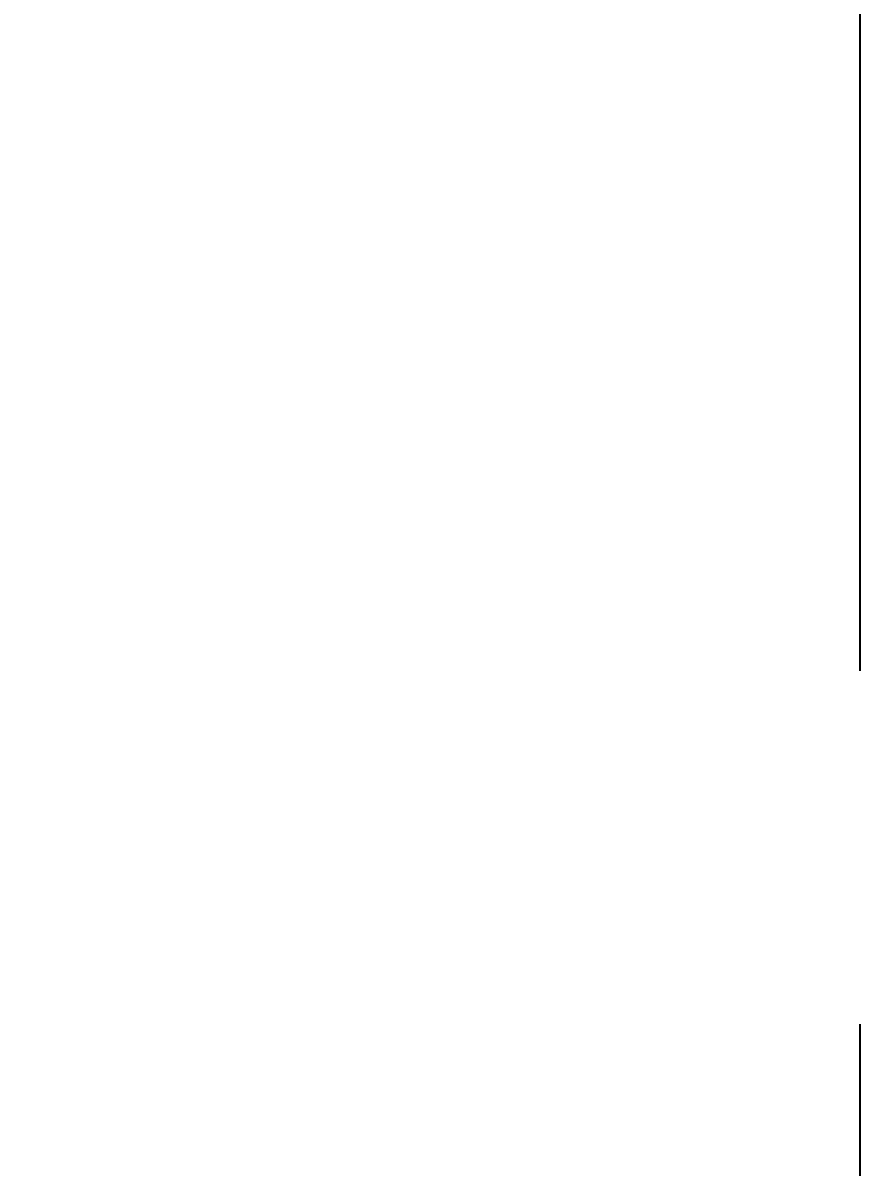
# Model space of a CAD drawing. Header units: millimetres. Extents: x 5401 to 6241, y 1473 to 2067.
# Drawn here: x 5528.93 to 5536.45, y 1802.78 to 1813.05 of the extents above; entities that cross this region are included whole.
import ezdxf

# ---------------------------------------------------------------- set-up
doc = ezdxf.new("R2010")
doc.units = ezdxf.units.MM
doc.linetypes.add('CENTERX2', pattern=[101.6, 63.5, -12.7, 12.7, -12.7])
doc.layers.add('CENTER', color=1, linetype='CENTERX2')
doc.layers.add('DIM', color=3, linetype='Continuous')
doc.styles.get("Standard").update_dxf_attribs({"font": 'arial.ttf'})
doc.dimstyles.new('사본 ISO-25', dxfattribs={"dimtxt": 7, "dimasz": 7, "dimexe": 2.1, "dimexo": 2.1, "dimgap": 2, "dimtad": 1, "dimtih": 1, "dimtoh": 1, "dimdec": 1, "dimdsep": 46, "dimtxsty": 'Standard', "dimcen": 0, "dimclrd": 3, "dimclre": 3, "dimclrt": 4, "dimazin": 2, "dimtp": 0.1, "dimtm": 0.1, "dimtfac": 0.714286, "dimtdec": 1, "dimtmove": 0, "dimatfit": 3, "dimfxl": 1, "dimarcsym": 0})

# ---------------------------------------------------------------- blocks, each defined once
blk = doc.blocks.new('*D45')
at = {"layer": 'DIM', "color": 3, "lineweight": -2, "transparency": 16777216}
for p, q in [((5534.347, 1848.239), (5486.831, 1848.239)), ((5488.931, 1842.239), (5488.931, 1780.802)), ((5488.931, 1709.239), (5488.931, 1770.676)), ((5490.217, 1703.239), (5491.031, 1703.239))]:
    blk.add_line(p, q, dxfattribs=at)
at = {"layer": 'DIM', "color": 3, "transparency": 16777216}
for points in [[(5487.931, 1842.239), (5489.931, 1842.239), (5488.931, 1848.239)], [(5487.931, 1709.239), (5489.931, 1709.239), (5488.931, 1703.239)]]:
    blk.add_solid(points, dxfattribs=at)
at = {"layer": 'DIM', "color": 4, "transparency": 16777216, "insert": (5488.931, 1775.739), "char_height": 6, "attachment_point": 5}
blk.add_mtext('145', dxfattribs=at)

msp = doc.modelspace()

# ---------------------------------------------------------------- linework, layer by layer
at = {"layer": 'CENTER', "ltscale": 0.25}
msp.add_line((5536.447, 1680.237), (5536.447, 1858.237), dxfattribs=at)

# ---------------------------------------------------------------- dimensions: what is measured, and where the dimension line sits
at = {"layer": 'DIM'}
dim = msp.add_linear_dim(base=(5488.931, 1703.239), p1=(5536.447, 1848.239), p2=(5488.117, 1703.239), angle=90, dimstyle='사본 ISO-25', override={"dimtxt": 6, "dimasz": 6, "dimtad": 0}, dxfattribs=at)
dim.commit()
dim.dimension.update_dxf_attribs({"geometry": '*D45', "text_midpoint": (5488.931, 1775.739)})

doc.saveas('drawing.dxf')
